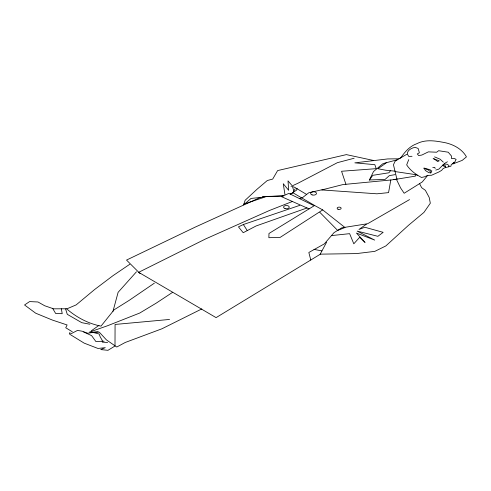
<?xml version="1.0" encoding="UTF-8"?>
<svg xmlns="http://www.w3.org/2000/svg" width="491" height="491" viewBox="0 0 491 491"><rect width="100%" height="100%" fill="white"/><g stroke="black" fill="none" stroke-linecap="round" stroke-linejoin="round"><path stroke-width="0.74" d="M445.466 167.204L445.583 166.314L444.754 165.123L443.189 164.939M390.799 179.982L388.565 192.619L376.959 193.804L321.323 189.9L308.833 192.724L302.818 197.4L299.608 198.659M112.979 311.319L118.11 292.329L136.473 271.769M297.129 188.501L296.601 190.103L290.457 194.19M408.733 159.636L406.677 164.89C410.224 170.457 415.773 174.385 421.499 177.484L424.629 176.766L427.612 175.385L431.54 175.262L438.862 171.985L441.661 170.359L442.814 168.873L444.551 167.867L450.959 166.179L451.161 164.761L454.261 162.251L452.819 163.957L462.203 160.385L466.45 156.868C461.62 148.208 451.634 143.519 442.109 142.132C433.706 140.567 424.758 139.579 416.884 143.685C409.807 146.103 404.848 151.928 400.785 157.783L396.237 160.416M448.479 166.793L449.007 165.528L447.233 164.27L444.545 164.049M369.281 180.215L373.516 171.549L382.716 163.834L386.601 162.509M320.138 254.27L326.595 242.204M295.146 188.79L292.765 193.043L290.083 194.006M390.498 170.702L388.909 172.783L372.786 175.318L369.484 179.958L385.11 179.418L389.326 175.649L395.028 174.636M427.821 175.262L422.248 181.971L404.161 193.258L400.638 188.022L396.599 179.7L393.807 179.565M443.422 164.7L442.483 165.485L445.38 166.915M452.905 163.853L454.47 162.711L456.114 159.366L454.457 158.55L451.567 158.624L451.56 156.163L448.246 152.21L438.61 150.712L436.665 152.216L428.361 151.866L421.867 155.039L418.651 155.573L417.319 153.953L419.382 152.756L418.136 148.46L415.03 147.288A11.901 6.868 0 0 0 407.389 154.199L408.757 156.414L412.035 156.291M366.384 224.203L358.921 229.475L364.819 227.259L383.146 232.329L377.898 236.318L357.178 231.101L374.682 240.093L356.441 233.059L365.058 242.419L359.67 237.306L353.808 243.806L349.623 233.661L331.486 235.594M91.301 330.793L98.943 325.416M154.37 283.166L129.084 300.424L114.096 309.815L101.011 326.128C88.233 323.618 76.486 317.352 66.739 308.907L76.16 304.893L94.622 289.53L113.083 275.604L129.808 264.25M172.409 292.464L156.181 303.156L139.745 313.037L107.308 325.834L89.448 332.106L99.342 332.217L106.387 339.852L116.772 347.027L125.242 342.466L161.932 328.786L201.801 308.925M322.691 209.903L280.146 237.392L268.865 237.705L268.976 233.477L314.621 205.496L322.691 209.903L345.007 227.517L337.661 230.439L319.801 212.296M406.861 154.266L399.545 158.501M447.436 161.76L444.631 163.38L438.856 169.119L435.781 170.076M409.549 199.598L367.624 223.724L341.779 227.818L334.021 232.648L324.324 243.892L308.833 252.484L310.772 260.015M299.848 205.33L243.352 224.528L238.448 226.86L243.217 232.709L256.142 225.946L307.022 207.969M260.426 197.413L195.32 227.063L126.525 260.077L140.107 273.622M291.01 186.408L297.853 183.296L337.397 162.668L354.14 158.243M292.384 201.494L269.461 210.486L205.594 238.945L138.658 272.315L216.089 317.628L320.414 254.148L356.484 253.595L374.799 251.367L385.834 245.936L408.481 225.32L423.936 212.413L430.325 203.219L429.189 197.419L425.366 190.312L421.64 187.685L419.59 183.659M243.395 204.293L265.183 196.946L251.036 198.438L243.604 204.894L245.132 200.285L257.192 189.109L267.307 180.522L272.708 179.068L277.624 170.586L346.364 154.616L373.749 160.52M321.801 189.937L342.908 184.579L391.726 179.896L397.428 178.988M432.767 167.621L434.744 167.327L435.161 168.523M98.218 331.677L87.674 333.236L82.089 331.204L77.535 330.394L71.545 333.481L69.36 332.837L69.685 334.218L84.182 343.141L97.954 348.457L105.283 347.665L100.735 349.58L107.977 350.31L114.998 346.008L115.072 324.447L169.567 319.451M264.029 196.762L283.399 195.835M104.117 341.171L95.874 341.533L91.608 335.635L83.623 331.99M262.372 196.523L282.994 196.019M398.6 158.808L387.638 158.937L354.858 162.846L374.829 164.675L376.198 168.665L341.552 171.261L345.922 184.272M66.739 308.771L53.599 308.833L44.699 305.752L37.985 301.983L29.595 301.584L24.55 304.979L35.702 313.209L52.408 320.071L67.101 324.956L65.745 327.755L72.281 331.756M430.914 172.758L428.938 172.703L425.445 170.561L423.991 168.051L430.404 169.837L430.411 170.469L431.859 170.911L430.736 173.108L430.294 171.58L428.22 169.911L423.874 168.223M107.633 342.479L102.288 342.129L102.251 340.337L100.299 337.059L99.139 334.009L93.051 332.413M395.224 171.175L385.711 170.23L377.972 168.732L386.613 162.638L397.066 159.833L394.997 161.367L393.469 164.78L396.894 179.154L415.411 176.128L415.202 174.575L395.298 171.605M313.995 249.391L321.936 250.913M89.841 324.226L81.776 322.679L67.285 314.332L65.591 308.962M415.202 174.575L417.375 175.293M433.13 158.667L439.249 160.76L437.714 161.545L433.872 158.716M434.578 156.875L440.102 159.207L443.299 162.14M309.091 208.884L281.515 196.682L288.837 193.399L313.258 205.324M293.415 193.043L314.621 205.496M306.623 194.442L294.643 187.31L292.458 186.525L293.704 190.582M291.623 185.095L288.014 180.866L288.653 190.299L283.264 183.72L284.94 194.596M243.352 224.528L247.255 230.574M52.562 308.238L55.673 313.504L62.204 313.688L61.363 308.778M285.001 208.54A2.817 1.626 0 0 0 289.23 207.134A2.817 1.626 0 0 0 285.001 205.723A2.817 1.626 0 0 0 285.001 208.54M312.098 194.902A2.928 1.694 0 0 0 316.492 193.436A2.928 1.694 0 0 0 312.098 191.969A2.928 1.694 0 0 0 312.098 194.902M338.017 209.234A2.007 1.16 0 0 0 341.147 208.356A2.007 1.16 0 0 0 338.268 207.233A2.007 1.16 0 0 0 338.017 209.234"/></g></svg>
